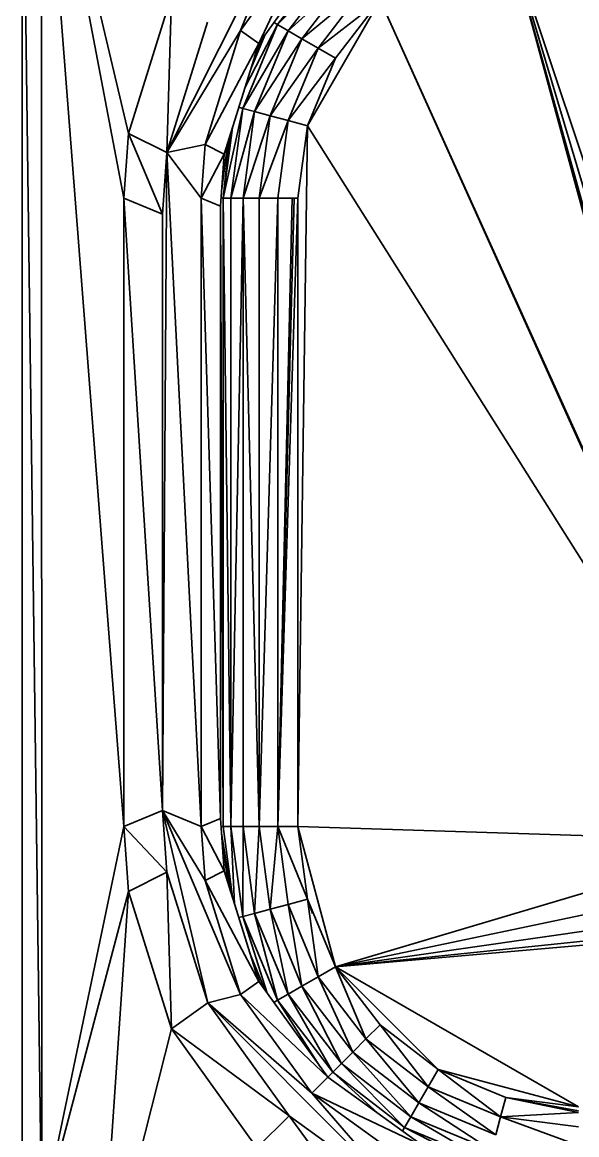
# Model space of a CAD drawing. Header units: millimetres. Extents: x -234375 to -184638, y -91483 to -70216.
# Drawn here: x -230109.4 to -229966.8, y -73920.3 to -73634.1 of the extents above; entities that cross this region are included whole.
import ezdxf

# ---------------------------------------------------------------- set-up
doc = ezdxf.new("R2010")
doc.units = ezdxf.units.MM
doc.header["$MEASUREMENT"] = 0
doc.layers.add('New_Drawing & Figure_Pen_No__7', color=7, linetype='Continuous', lineweight=35)

msp = doc.modelspace()

# ---------------------------------------------------------------- linework, layer by layer
at = {"layer": 'New_Drawing & Figure_Pen_No__7', "color": 7, "linetype": 'Continuous', "lineweight": 35}
for p, q in [((-230104.43, -73942.13), (-230109.42, -73566.21)), ((-230109.41, -73944.19), (-230109.42, -73566.21)), ((-230109.42, -73566.21), (-230104.43, -73942.13)), ((-230109.41, -73944.19), (-230109.42, -73566.21)), ((-230104.45, -73568.27), (-230104.43, -73942.13)), ((-230083.31, -73679.35), (-230104.45, -73568.27)), ((-230083.3, -73840.99), (-230104.45, -73568.27)), ((-230082.11, -73662.66), (-230104.45, -73568.27)), ((-230083.31, -73679.35), (-230104.45, -73568.27)), ((-230082.11, -73662.66), (-230104.45, -73568.27)), ((-230104.43, -73942.13), (-230104.45, -73568.27)), ((-230104.45, -73568.27), (-230083.3, -73840.99)), ((-230040.84, -73604.95), (-230072.22, -73667.61)), ((-230072.22, -73667.61), (-230040.84, -73604.95)), ((-230053.27, -73636.17), (-230040.84, -73604.95)), ((-230053.27, -73636.17), (-230040.84, -73604.95)), ((-230035.01, -73610.77), (-230053.27, -73636.17)), ((-230053.27, -73636.17), (-230035.01, -73610.77)), ((-230035.01, -73610.77), (-230048.6, -73639.53)), ((-230048.6, -73639.53), (-230035.01, -73610.77)), ((-229985.1, -73609.69), (-229922.59, -73797.34)), ((-229922.59, -73797.34), (-229985.1, -73609.69)), ((-229985.1, -73609.69), (-229927.06, -73804.38)), ((-229927.06, -73804.38), (-229985.1, -73609.69)), ((-229985.1, -73609.69), (-229929.32, -73810.67)), ((-229929.32, -73810.67), (-229985.1, -73609.69)), ((-229985.1, -73609.69), (-229930.08, -73812.8)), ((-229985.1, -73609.69), (-229930.08, -73812.8)), ((-230030.89, -73614.89), (-230048.6, -73639.53)), ((-230029.61, -73616.18), (-230043.81, -73634.68)), ((-230043.81, -73634.68), (-230029.61, -73616.18)), ((-230043.81, -73634.68), (-230029.61, -73616.18)), ((-230029.61, -73616.18), (-230043.81, -73634.68)), ((-230043.81, -73634.68), (-230027.37, -73618.41)), ((-230043.81, -73634.68), (-230027.37, -73618.41)), ((-230041.07, -73636.26), (-230027.37, -73618.41)), ((-230027.37, -73618.41), (-230041.07, -73636.26)), ((-230041.07, -73636.26), (-230027.37, -73618.41)), ((-230027.37, -73618.41), (-230041.07, -73636.26)), ((-230041.07, -73636.26), (-230024.46, -73621.32)), ((-230041.07, -73636.26), (-230024.46, -73621.32)), ((-230037.5, -73638.32), (-230024.46, -73621.32)), ((-230024.46, -73621.32), (-230037.5, -73638.32)), ((-230024.46, -73621.32), (-230037.5, -73638.32)), ((-230037.5, -73638.32), (-230024.46, -73621.32)), ((-230037.5, -73638.32), (-230021.07, -73624.72)), ((-230037.5, -73638.32), (-230021.07, -73624.72)), ((-230033.34, -73640.72), (-230021.07, -73624.72)), ((-230021.07, -73624.72), (-230033.34, -73640.72)), ((-230033.34, -73640.72), (-230021.07, -73624.72)), ((-230021.07, -73624.72), (-230033.34, -73640.72)), ((-230071.08, -73627.31), (-230082.11, -73662.66)), ((-230082.11, -73662.66), (-230071.08, -73627.31)), ((-230072.22, -73667.61), (-230071.08, -73627.31)), ((-230071.08, -73627.31), (-230072.22, -73667.61)), ((-230036.09, -73660.69), (-230017.42, -73628.36)), ((-230017.42, -73628.36), (-230036.09, -73660.69)), ((-230033.34, -73640.72), (-230017.42, -73628.36)), ((-230033.34, -73640.72), (-230017.42, -73628.36)), ((-230017.42, -73628.36), (-230028.88, -73643.29)), ((-230028.88, -73643.29), (-230017.42, -73628.36)), ((-230028.88, -73643.29), (-230017.42, -73628.36)), ((-230028.88, -73643.29), (-230017.42, -73628.36)), ((-230017.42, -73628.36), (-229931.26, -73819.84)), ((-230017.42, -73628.36), (-229931.19, -73819.27)), ((-229931.19, -73819.27), (-230017.42, -73628.36)), ((-230017.42, -73628.36), (-229931.26, -73819.84)), ((-230072.22, -73667.61), (-230061.75, -73634.03)), ((-230061.75, -73634.03), (-230072.22, -73667.61)), ((-230052.73, -73656.23), (-230043.81, -73634.68)), ((-230043.81, -73634.68), (-230052.73, -73656.23)), ((-230043.81, -73634.68), (-230052.73, -73656.23)), ((-230052.73, -73656.23), (-230043.81, -73634.68)), ((-230052.12, -73650.8), (-230043.81, -73634.68)), ((-230052.12, -73650.8), (-230043.81, -73634.68)), ((-230044.73, -73634.15), (-230043.81, -73634.68)), ((-230044.73, -73634.15), (-230043.81, -73634.68)), ((-230043.81, -73634.68), (-230044.73, -73634.15)), ((-230044.73, -73634.15), (-230043.81, -73634.68)), ((-230041.07, -73636.26), (-230043.81, -73634.68)), ((-230043.81, -73634.68), (-230041.07, -73636.26)), ((-230043.81, -73634.68), (-230041.07, -73636.26)), ((-230043.81, -73634.68), (-230041.07, -73636.26)), ((-230053.27, -73636.17), (-230072.22, -73667.61)), ((-230072.22, -73667.61), (-230053.27, -73636.17)), ((-230053.27, -73636.17), (-230062.42, -73665.5)), ((-230062.42, -73665.5), (-230053.27, -73636.17)), ((-230048.6, -73639.53), (-230053.27, -73636.17)), ((-230048.6, -73639.53), (-230053.27, -73636.17)), ((-230052.73, -73656.23), (-230041.07, -73636.26)), ((-230052.73, -73656.23), (-230041.07, -73636.26)), ((-230050.6, -73645.93), (-230047.06, -73637.38)), ((-230050.6, -73645.93), (-230047.06, -73637.38)), ((-230047.06, -73637.38), (-230050.6, -73645.93)), ((-230047.06, -73637.38), (-230050.6, -73645.93)), ((-230049.68, -73657.05), (-230041.07, -73636.26)), ((-230049.68, -73657.05), (-230041.07, -73636.26)), ((-230041.07, -73636.26), (-230049.68, -73657.05)), ((-230049.66, -73642.93), (-230047.38, -73637.83)), ((-230049.66, -73642.93), (-230047.38, -73637.83)), ((-230041.07, -73636.26), (-230037.5, -73638.32)), ((-230041.07, -73636.26), (-230037.5, -73638.32)), ((-230037.5, -73638.32), (-230041.07, -73636.26)), ((-230048.6, -73639.53), (-230062.42, -73665.5)), ((-230048.6, -73639.53), (-230062.42, -73665.5)), ((-230057.48, -73667.98), (-230048.6, -73639.53)), ((-230049.68, -73657.05), (-230037.5, -73638.32)), ((-230045.7, -73658.11), (-230037.5, -73638.32)), ((-230037.5, -73638.32), (-230045.7, -73658.11)), ((-230037.5, -73638.32), (-230045.7, -73658.11)), ((-230045.7, -73658.11), (-230037.5, -73638.32)), ((-230045.7, -73658.11), (-230033.34, -73640.72)), ((-230045.7, -73658.11), (-230033.34, -73640.72)), ((-230041.06, -73659.35), (-230033.34, -73640.72)), ((-230041.06, -73659.35), (-230033.34, -73640.72)), ((-230033.34, -73640.72), (-230041.06, -73659.35)), ((-230033.34, -73640.72), (-230041.06, -73659.35)), ((-230033.34, -73640.72), (-230037.5, -73638.32)), ((-230037.5, -73638.32), (-230033.34, -73640.72)), ((-230037.5, -73638.32), (-230033.34, -73640.72)), ((-230037.5, -73638.32), (-230033.34, -73640.72)), ((-230033.34, -73640.72), (-230028.88, -73643.29)), ((-230033.34, -73640.72), (-230028.88, -73643.29)), ((-230028.88, -73643.29), (-230033.34, -73640.72)), ((-230033.34, -73640.72), (-230028.88, -73643.29)), ((-230041.06, -73659.35), (-230028.88, -73643.29)), ((-230041.06, -73659.35), (-230028.88, -73643.29)), ((-230028.88, -73643.29), (-230036.09, -73660.69)), ((-230028.88, -73643.29), (-230036.09, -73660.69)), ((-230036.09, -73660.69), (-230028.88, -73643.29)), ((-230036.09, -73660.69), (-230028.88, -73643.29)), ((-230057.76, -73679.35), (-230052.73, -73656.23)), ((-230057.76, -73679.35), (-230052.73, -73656.23)), ((-230055.77, -73679.35), (-230052.73, -73656.23)), ((-230052.73, -73656.23), (-230055.77, -73679.35)), ((-230052.73, -73656.23), (-230055.77, -73679.35)), ((-230055.77, -73679.35), (-230052.73, -73656.23)), ((-230055.77, -73679.35), (-230049.68, -73657.05)), ((-230055.77, -73679.35), (-230049.68, -73657.05)), ((-230052.73, -73656.23), (-230053.73, -73655.96)), ((-230053.73, -73655.96), (-230052.73, -73656.23)), ((-230053.73, -73655.96), (-230052.73, -73656.23)), ((-230053.73, -73655.96), (-230052.73, -73656.23)), ((-230049.68, -73657.05), (-230052.73, -73656.23)), ((-230052.73, -73656.23), (-230049.68, -73657.05)), ((-230052.73, -73656.23), (-230049.68, -73657.05)), ((-230052.73, -73656.23), (-230049.68, -73657.05)), ((-230052.61, -73679.35), (-230049.68, -73657.05)), ((-230052.61, -73679.35), (-230049.68, -73657.05)), ((-230049.68, -73657.05), (-230052.61, -73679.35)), ((-230049.68, -73657.05), (-230052.61, -73679.35)), ((-230045.7, -73658.11), (-230049.68, -73657.05)), ((-230049.68, -73657.05), (-230045.7, -73658.11)), ((-230049.68, -73657.05), (-230045.7, -73658.11)), ((-230049.68, -73657.05), (-230045.7, -73658.11)), ((-230052.61, -73679.35), (-230045.7, -73658.11)), ((-230052.61, -73679.35), (-230045.7, -73658.11)), ((-230048.49, -73679.35), (-230045.7, -73658.11)), ((-230045.7, -73658.11), (-230048.49, -73679.35)), ((-230045.7, -73658.11), (-230048.49, -73679.35)), ((-230048.49, -73679.35), (-230045.7, -73658.11)), ((-230048.49, -73679.35), (-230041.06, -73659.35)), ((-230048.49, -73679.35), (-230041.06, -73659.35)), ((-230041.06, -73659.35), (-230045.7, -73658.11)), ((-230045.7, -73658.11), (-230041.06, -73659.35)), ((-230045.7, -73658.11), (-230041.06, -73659.35)), ((-230045.7, -73658.11), (-230041.06, -73659.35)), ((-230043.69, -73679.35), (-230041.06, -73659.35)), ((-230043.69, -73679.35), (-230041.06, -73659.35)), ((-230041.06, -73659.35), (-230043.69, -73679.35)), ((-230041.06, -73659.35), (-230043.69, -73679.35)), ((-230036.09, -73660.69), (-230041.06, -73659.35)), ((-230036.09, -73660.69), (-230041.06, -73659.35)), ((-230041.06, -73659.35), (-230036.09, -73660.69)), ((-230041.06, -73659.35), (-230036.09, -73660.69)), ((-230036.09, -73660.69), (-230038.54, -73840.99)), ((-230038.54, -73679.35), (-230036.09, -73660.69)), ((-230038.54, -73840.99), (-230036.09, -73660.69)), ((-230036.09, -73660.69), (-230038.54, -73679.35)), ((-230038.54, -73679.35), (-230036.09, -73660.69)), ((-230036.09, -73660.69), (-229931.73, -73826.2)), ((-230036.09, -73660.69), (-229931.73, -73826.2)), ((-230082.11, -73662.66), (-230083.31, -73679.35)), ((-230083.31, -73679.35), (-230082.11, -73662.66)), ((-230082.11, -73662.66), (-230072.22, -73667.61)), ((-230073.36, -73683.47), (-230082.11, -73662.66)), ((-230072.22, -73667.61), (-230082.11, -73662.66)), ((-230082.11, -73662.66), (-230073.36, -73683.47)), ((-230057.76, -73679.35), (-230055.38, -73661.26)), ((-230057.76, -73679.35), (-230055.38, -73661.26)), ((-230055.38, -73661.26), (-230057.76, -73679.35)), ((-230055.38, -73661.26), (-230057.76, -73679.35)), ((-230062.42, -73665.5), (-230072.22, -73667.61)), ((-230072.22, -73667.61), (-230062.42, -73665.5)), ((-230062.42, -73665.5), (-230063.41, -73679.35)), ((-230063.41, -73679.35), (-230062.42, -73665.5)), ((-230057.48, -73667.98), (-230062.42, -73665.5)), ((-230062.42, -73665.5), (-230057.48, -73667.98)), ((-230056.55, -73665.02), (-230058.11, -73676.88)), ((-230056.55, -73665.02), (-230058.11, -73676.88)), ((-230058.11, -73676.88), (-230056.55, -73665.02)), ((-230058.11, -73676.88), (-230056.55, -73665.02)), ((-230058.11, -73676.88), (-230056.55, -73665.02)), ((-230056.55, -73665.02), (-230058.11, -73676.88)), ((-230057.76, -73679.35), (-230056.15, -73663.73)), ((-230056.15, -73663.73), (-230057.76, -73679.35)), ((-230072.22, -73667.61), (-230073.36, -73683.47)), ((-230072.22, -73667.61), (-230073.36, -73683.47)), ((-230072.22, -73667.61), (-230073.35, -73836.87)), ((-230073.35, -73836.87), (-230072.22, -73667.61)), ((-230063.4, -73840.99), (-230072.22, -73667.61)), ((-230072.22, -73667.61), (-230063.41, -73679.35)), ((-230063.4, -73840.99), (-230072.22, -73667.61)), ((-230063.41, -73679.35), (-230072.22, -73667.61)), ((-230057.48, -73667.98), (-230063.41, -73679.35)), ((-230063.41, -73679.35), (-230057.48, -73667.98)), ((-230058.44, -73681.41), (-230057.48, -73667.98)), ((-230083.31, -73679.35), (-230083.3, -73840.99)), ((-230083.31, -73679.35), (-230073.36, -73683.47)), ((-230073.36, -73683.47), (-230083.31, -73679.35)), ((-230083.31, -73679.35), (-230073.35, -73836.87)), ((-230083.3, -73840.99), (-230083.31, -73679.35)), ((-230073.35, -73836.87), (-230083.31, -73679.35)), ((-230063.4, -73840.99), (-230063.41, -73679.35)), ((-230058.43, -73838.93), (-230063.41, -73679.35)), ((-230058.44, -73681.41), (-230063.41, -73679.35)), ((-230063.41, -73679.35), (-230058.43, -73838.93)), ((-230063.4, -73840.99), (-230063.41, -73679.35)), ((-230058.44, -73681.41), (-230063.41, -73679.35)), ((-230057.76, -73679.35), (-230058.44, -73679.35)), ((-230057.76, -73679.35), (-230058.44, -73679.35)), ((-230058.44, -73679.35), (-230057.76, -73679.35)), ((-230057.76, -73679.35), (-230057.75, -73840.99)), ((-230057.75, -73840.99), (-230057.76, -73679.35)), ((-230055.77, -73840.99), (-230057.76, -73679.35)), ((-230055.77, -73679.35), (-230057.76, -73679.35)), ((-230057.76, -73679.35), (-230055.77, -73840.99)), ((-230057.76, -73679.35), (-230055.77, -73679.35)), ((-230057.76, -73679.35), (-230055.77, -73679.35)), ((-230055.77, -73679.35), (-230055.77, -73840.99)), ((-230055.77, -73679.35), (-230055.77, -73840.99)), ((-230055.77, -73679.35), (-230052.61, -73679.35)), ((-230055.77, -73840.99), (-230052.61, -73679.35)), ((-230052.61, -73679.35), (-230055.77, -73840.99)), ((-230052.61, -73679.35), (-230055.77, -73679.35)), ((-230055.77, -73679.35), (-230052.61, -73679.35)), ((-230052.61, -73679.35), (-230052.6, -73840.99)), ((-230048.49, -73679.35), (-230052.61, -73679.35)), ((-230052.61, -73679.35), (-230048.48, -73840.99)), ((-230052.61, -73679.35), (-230052.6, -73840.99)), ((-230052.61, -73679.35), (-230048.48, -73840.99)), ((-230052.61, -73679.35), (-230048.49, -73679.35)), ((-230052.61, -73679.35), (-230048.49, -73679.35)), ((-230048.49, -73679.35), (-230048.48, -73840.99)), ((-230048.49, -73679.35), (-230048.48, -73840.99)), ((-230048.49, -73679.35), (-230043.69, -73679.35)), ((-230043.69, -73679.35), (-230048.49, -73679.35)), ((-230048.49, -73679.35), (-230043.69, -73679.35)), ((-230043.69, -73679.35), (-230048.48, -73840.99)), ((-230048.48, -73840.99), (-230043.69, -73679.35)), ((-230043.69, -73840.99), (-230043.69, -73679.35)), ((-230043.69, -73679.35), (-230043.69, -73840.99)), ((-230043.69, -73840.99), (-230040.01, -73679.35)), ((-230038.54, -73679.35), (-230043.69, -73840.99)), ((-230039.52, -73679.35), (-230043.69, -73840.99)), ((-230043.69, -73840.99), (-230038.54, -73679.35)), ((-230043.69, -73679.35), (-230038.54, -73679.35)), ((-230038.54, -73840.99), (-230038.54, -73679.35)), ((-230038.54, -73679.35), (-230038.54, -73840.99)), ((-230073.36, -73683.47), (-230073.35, -73836.87)), ((-230073.35, -73836.87), (-230073.36, -73683.47)), ((-230058.43, -73838.93), (-230058.44, -73681.41)), ((-230058.44, -73681.41), (-230058.43, -73838.93)), ((-230058.43, -73681.41), (-230057.75, -73840.99)), ((-230057.75, -73840.99), (-230058.43, -73681.41)), ((-230073.35, -73836.87), (-230083.3, -73840.99)), ((-230083.3, -73840.99), (-230073.35, -73836.87)), ((-230073.35, -73836.87), (-230072.21, -73852.73)), ((-230063.4, -73840.99), (-230073.35, -73836.87)), ((-230073.35, -73836.87), (-230061.73, -73886.32)), ((-230073.35, -73836.87), (-230072.21, -73852.73)), ((-230062.41, -73854.84), (-230073.35, -73836.87)), ((-230073.35, -73836.87), (-230063.4, -73840.99)), ((-230053.26, -73884.18), (-230073.35, -73836.87)), ((-230073.35, -73836.87), (-230062.41, -73854.84)), ((-230053.26, -73884.18), (-230073.35, -73836.87)), ((-230061.73, -73886.32), (-230073.35, -73836.87)), ((-230104.43, -73942.13), (-230083.3, -73840.99)), ((-230104.43, -73942.13), (-230083.3, -73840.99)), ((-230083.3, -73840.99), (-230082.1, -73857.68)), ((-230083.3, -73840.99), (-230072.21, -73852.73)), ((-230072.21, -73852.73), (-230083.3, -73840.99)), ((-230083.3, -73840.99), (-230082.1, -73857.68)), ((-230063.4, -73840.99), (-230058.43, -73838.93)), ((-230058.43, -73838.93), (-230063.4, -73840.99)), ((-230062.41, -73854.84), (-230063.4, -73840.99)), ((-230057.47, -73852.37), (-230063.4, -73840.99)), ((-230063.4, -73840.99), (-230057.47, -73852.37)), ((-230062.41, -73854.84), (-230063.4, -73840.99)), ((-230058.43, -73838.93), (-230057.47, -73852.37)), ((-230058.43, -73840.99), (-230057.75, -73840.99)), ((-230058.43, -73840.99), (-230057.75, -73840.99)), ((-230057.75, -73840.99), (-230055.77, -73840.99)), ((-230057.75, -73840.99), (-230055.37, -73859.08)), ((-230057.75, -73840.99), (-230055.77, -73840.99)), ((-230055.37, -73859.08), (-230057.75, -73840.99)), ((-230055.77, -73840.99), (-230052.6, -73840.99)), ((-230055.77, -73840.99), (-230052.72, -73864.12)), ((-230055.77, -73840.99), (-230052.6, -73840.99)), ((-230054.82, -73860.85), (-230055.77, -73840.99)), ((-230052.72, -73864.12), (-230055.77, -73840.99)), ((-230054.82, -73860.85), (-230055.77, -73840.99)), ((-230052.72, -73864.12), (-230052.6, -73840.99)), ((-230052.72, -73864.12), (-230052.6, -73840.99)), ((-230052.6, -73840.99), (-230048.48, -73840.99)), ((-230049.67, -73863.3), (-230052.6, -73840.99)), ((-230052.6, -73840.99), (-230049.67, -73863.3)), ((-230052.6, -73840.99), (-230048.48, -73840.99)), ((-230049.67, -73863.3), (-230048.48, -73840.99)), ((-230049.67, -73863.3), (-230048.48, -73840.99)), ((-230043.69, -73840.99), (-230048.48, -73840.99)), ((-230045.69, -73862.23), (-230048.48, -73840.99)), ((-230048.48, -73840.99), (-230045.69, -73862.23)), ((-230048.48, -73840.99), (-230043.69, -73840.99)), ((-230045.69, -73862.23), (-230043.69, -73840.99)), ((-230045.69, -73862.23), (-230043.69, -73840.99)), ((-230038.54, -73840.99), (-230043.69, -73840.99)), ((-230041.05, -73860.99), (-230043.69, -73840.99)), ((-230036.08, -73859.66), (-230043.69, -73840.99)), ((-230038.54, -73840.99), (-230043.69, -73840.99)), ((-230041.05, -73860.99), (-230043.69, -73840.99)), ((-230036.08, -73859.66), (-230043.69, -73840.99)), ((-230038.54, -73840.99), (-229927.54, -73844.48)), ((-230038.54, -73840.99), (-230028.87, -73877.05)), ((-230038.54, -73840.99), (-229927.54, -73844.48)), ((-230036.08, -73859.66), (-230038.54, -73840.99)), ((-230036.08, -73859.66), (-230038.54, -73840.99)), ((-230036.08, -73859.66), (-230038.54, -73840.99)), ((-230028.87, -73877.05), (-230038.54, -73840.99)), ((-230058.16, -73842.66), (-230055.7, -73858.03)), ((-230058.16, -73842.66), (-230055.7, -73858.03)), ((-230058.11, -73843.46), (-230056.54, -73855.32)), ((-230056.54, -73855.32), (-230058.11, -73843.46)), ((-230056.54, -73855.32), (-230058.11, -73843.46)), ((-230056.54, -73855.32), (-230058.11, -73843.46)), ((-230058.11, -73843.46), (-230056.54, -73855.32)), ((-230028.87, -73877.05), (-229926.54, -73846.64)), ((-229926.54, -73846.64), (-230028.87, -73877.05)), ((-230062.41, -73854.84), (-230057.47, -73852.37)), ((-230057.47, -73852.37), (-230062.41, -73854.84)), ((-230057.47, -73852.37), (-230048.59, -73880.82)), ((-230072.21, -73852.73), (-230082.1, -73857.68)), ((-230072.21, -73852.73), (-230082.1, -73857.68)), ((-230061.73, -73886.32), (-230072.21, -73852.73)), ((-230072.21, -73852.73), (-230071.07, -73893.03)), ((-230072.21, -73852.73), (-230071.07, -73893.03)), ((-230061.73, -73886.32), (-230072.21, -73852.73)), ((-230053.26, -73884.18), (-230062.41, -73854.84)), ((-230062.41, -73854.84), (-230048.59, -73880.82)), ((-230048.59, -73880.82), (-230062.41, -73854.84)), ((-230062.41, -73854.84), (-230053.26, -73884.18)), ((-230028.87, -73877.05), (-229921.5, -73854.58)), ((-229921.5, -73854.58), (-230028.87, -73877.05)), ((-230104.43, -73942.13), (-230082.1, -73857.68)), ((-230104.43, -73942.13), (-230082.1, -73857.68)), ((-230089.49, -73966.24), (-230082.1, -73857.68)), ((-230089.49, -73966.24), (-230082.1, -73857.68)), ((-230082.1, -73857.68), (-230071.07, -73893.03)), ((-230082.1, -73857.68), (-230071.07, -73893.03)), ((-230045.69, -73862.23), (-230041.05, -73860.99)), ((-230045.69, -73862.23), (-230041.05, -73860.99)), ((-230041.05, -73860.99), (-230036.08, -73859.66)), ((-230041.05, -73860.99), (-230036.08, -73859.66)), ((-230037.49, -73882.02), (-230041.05, -73860.99)), ((-230033.33, -73879.62), (-230041.05, -73860.99)), ((-230037.49, -73882.02), (-230041.05, -73860.99)), ((-230041.05, -73860.99), (-230033.33, -73879.62)), ((-230036.08, -73859.66), (-230028.87, -73877.05)), ((-230033.33, -73879.62), (-230036.08, -73859.66)), ((-230028.87, -73877.05), (-230036.08, -73859.66)), ((-230033.33, -73879.62), (-230036.08, -73859.66)), ((-230034.82, -73863.36), (-230036.08, -73859.66)), ((-230028.87, -73877.05), (-230036.08, -73859.66)), ((-230028.87, -73877.05), (-229915.35, -73860.7)), ((-229915.35, -73860.7), (-230028.87, -73877.05)), ((-230052.72, -73864.12), (-230049.67, -73863.3)), ((-230052.72, -73864.12), (-230049.67, -73863.3)), ((-230049.67, -73863.3), (-230045.69, -73862.23)), ((-230049.67, -73863.3), (-230045.69, -73862.23)), ((-230043.79, -73885.66), (-230049.67, -73863.3)), ((-230041.06, -73884.08), (-230049.67, -73863.3)), ((-230043.79, -73885.66), (-230049.67, -73863.3)), ((-230049.67, -73863.3), (-230041.06, -73884.08)), ((-230045.69, -73862.23), (-230037.49, -73882.02)), ((-230041.06, -73884.08), (-230045.69, -73862.23)), ((-230037.49, -73882.02), (-230045.69, -73862.23)), ((-230041.06, -73884.08), (-230045.69, -73862.23)), ((-230053.72, -73864.38), (-230052.72, -73864.12)), ((-230053.72, -73864.38), (-230052.72, -73864.12)), ((-230052.72, -73864.12), (-230043.79, -73885.66)), ((-230046.42, -73883.84), (-230052.72, -73864.12)), ((-230043.79, -73885.66), (-230052.72, -73864.12)), ((-230046.42, -73883.84), (-230052.72, -73864.12)), ((-230028.87, -73877.05), (-229909.74, -73864.69)), ((-229909.74, -73864.69), (-230028.87, -73877.05)), ((-230028.87, -73877.05), (-229906.95, -73866.46)), ((-230028.87, -73877.05), (-229906.95, -73866.46)), ((-230047.04, -73882.97), (-230050.59, -73874.41)), ((-230050.59, -73874.41), (-230047.04, -73882.97)), ((-230033.33, -73879.62), (-230028.87, -73877.05)), ((-230033.33, -73879.62), (-230028.87, -73877.05)), ((-230021.05, -73895.62), (-230028.87, -73877.05)), ((-230017.41, -73891.98), (-230028.87, -73877.05)), ((-230021.05, -73895.62), (-230028.87, -73877.05)), ((-230017.41, -73891.98), (-230028.87, -73877.05)), ((-230017.41, -73891.98), (-230028.87, -73877.05)), ((-230002.48, -73903.44), (-230028.87, -73877.05)), ((-230002.48, -73903.44), (-230028.87, -73877.05)), ((-229966.42, -73913.1), (-230028.87, -73877.05)), ((-230028.87, -73877.05), (-229966.42, -73913.1)), ((-230048.59, -73880.82), (-230053.26, -73884.18)), ((-230048.59, -73880.82), (-230053.26, -73884.18)), ((-230048.32, -73881.2), (-230049.16, -73878.97)), ((-230048.32, -73881.2), (-230049.16, -73878.97)), ((-230048.59, -73880.82), (-230030.88, -73905.45)), ((-230037.49, -73882.02), (-230033.33, -73879.62)), ((-230037.49, -73882.02), (-230033.33, -73879.62)), ((-230024.45, -73899.02), (-230033.33, -73879.62)), ((-230021.05, -73895.62), (-230033.33, -73879.62)), ((-230033.33, -73879.62), (-230021.05, -73895.62)), ((-230024.45, -73899.02), (-230033.33, -73879.62)), ((-230041.06, -73884.08), (-230037.49, -73882.02)), ((-230041.06, -73884.08), (-230037.49, -73882.02)), ((-230037.49, -73882.02), (-230024.45, -73899.02)), ((-230027.36, -73901.93), (-230037.49, -73882.02)), ((-230024.45, -73899.02), (-230037.49, -73882.02)), ((-230027.36, -73901.93), (-230037.49, -73882.02)), ((-230061.73, -73886.32), (-230071.07, -73893.03)), ((-230061.73, -73886.32), (-230071.07, -73893.03)), ((-230053.26, -73884.18), (-230061.73, -73886.32)), ((-230061.73, -73886.32), (-230053.26, -73884.18)), ((-230061.73, -73886.32), (-230011.74, -73936.3)), ((-230061.73, -73886.32), (-230040.82, -73915.4)), ((-230035, -73909.57), (-230061.73, -73886.32)), ((-230011.74, -73936.3), (-230061.73, -73886.32)), ((-230061.73, -73886.32), (-230040.82, -73915.4)), ((-230035, -73909.57), (-230061.73, -73886.32)), ((-230053.26, -73884.18), (-230030.88, -73905.45)), ((-230053.26, -73884.18), (-230035, -73909.57)), ((-230053.26, -73884.18), (-230030.88, -73905.45)), ((-230035, -73909.57), (-230053.26, -73884.18)), ((-230044.72, -73886.2), (-230043.79, -73885.66)), ((-230044.72, -73886.2), (-230043.79, -73885.66)), ((-230043.79, -73885.66), (-230041.06, -73884.08)), ((-230043.79, -73885.66), (-230041.06, -73884.08)), ((-230043.79, -73885.66), (-230029.6, -73904.17)), ((-230032.79, -73902.79), (-230043.79, -73885.66)), ((-230029.6, -73904.17), (-230043.79, -73885.66)), ((-230032.79, -73902.79), (-230043.79, -73885.66)), ((-230029.6, -73904.17), (-230041.06, -73884.08)), ((-230027.36, -73901.93), (-230041.06, -73884.08)), ((-230029.6, -73904.17), (-230041.06, -73884.08)), ((-230041.06, -73884.08), (-230027.36, -73901.93)), ((-230021.05, -73895.62), (-230017.41, -73891.98)), ((-230021.05, -73895.62), (-230017.41, -73891.98)), ((-230017.41, -73891.98), (-230002.48, -73903.44)), ((-230005.05, -73907.9), (-230017.41, -73891.98)), ((-230002.48, -73903.44), (-230017.41, -73891.98)), ((-230005.05, -73907.9), (-230017.41, -73891.98)), ((-230002.48, -73903.44), (-230017.41, -73891.98)), ((-230089.49, -73966.24), (-230071.07, -73893.03)), ((-230089.49, -73966.24), (-230071.07, -73893.03)), ((-230049.06, -73923.64), (-230071.07, -73893.03)), ((-230040.82, -73915.4), (-230071.07, -73893.03)), ((-230071.07, -73893.03), (-230049.06, -73923.64)), ((-230071.07, -73893.03), (-230040.82, -73915.4)), ((-230024.45, -73899.02), (-230021.05, -73895.62)), ((-230024.45, -73899.02), (-230021.05, -73895.62)), ((-230007.45, -73912.06), (-230021.05, -73895.62)), ((-230007.45, -73912.06), (-230021.05, -73895.62)), ((-230005.05, -73907.9), (-230021.05, -73895.62)), ((-230021.05, -73895.62), (-230005.05, -73907.9)), ((-230027.36, -73901.93), (-230024.45, -73899.02)), ((-230027.36, -73901.93), (-230024.45, -73899.02)), ((-230009.51, -73915.63), (-230024.45, -73899.02)), ((-230007.45, -73912.06), (-230024.45, -73899.02)), ((-230009.51, -73915.63), (-230024.45, -73899.02)), ((-230024.45, -73899.02), (-230007.45, -73912.06)), ((-230029.6, -73904.17), (-230027.36, -73901.93)), ((-230029.6, -73904.17), (-230027.36, -73901.93)), ((-230011.09, -73918.36), (-230027.36, -73901.93)), ((-230009.51, -73915.63), (-230027.36, -73901.93)), ((-230011.09, -73918.36), (-230027.36, -73901.93)), ((-230027.36, -73901.93), (-230009.51, -73915.63)), ((-230005.05, -73907.9), (-230002.48, -73903.44)), ((-230005.05, -73907.9), (-230002.48, -73903.44)), ((-230002.48, -73903.44), (-229966.42, -73913.1)), ((-229986.42, -73915.62), (-230002.48, -73903.44)), ((-229985.08, -73910.65), (-230002.48, -73903.44)), ((-229986.42, -73915.62), (-230002.48, -73903.44)), ((-229985.08, -73910.65), (-230002.48, -73903.44)), ((-229985.08, -73910.65), (-230002.48, -73903.44)), ((-229966.42, -73913.1), (-230002.48, -73903.44)), ((-230030.88, -73905.45), (-230035, -73909.57)), ((-230035, -73909.57), (-230030.88, -73905.45)), ((-230030.88, -73905.45), (-230029.6, -73904.17)), ((-230030.88, -73905.45), (-230029.6, -73904.17)), ((-230030.88, -73905.45), (-230006.24, -73923.16)), ((-230018.01, -73914.7), (-230029.6, -73904.17)), ((-230011.09, -73918.36), (-230029.6, -73904.17)), ((-230018.01, -73914.7), (-230029.6, -73904.17)), ((-230029.6, -73904.17), (-230011.09, -73918.36)), ((-230009.6, -73927.83), (-230035, -73909.57)), ((-230006.24, -73923.16), (-230035, -73909.57)), ((-230035, -73909.57), (-230006.24, -73923.16)), ((-230035, -73909.57), (-230011.74, -73936.3)), ((-230009.6, -73927.83), (-230035, -73909.57)), ((-230011.74, -73936.3), (-230035, -73909.57)), ((-230007.45, -73912.06), (-230005.05, -73907.9)), ((-230007.45, -73912.06), (-230005.05, -73907.9)), ((-229987.66, -73920.26), (-230005.05, -73907.9)), ((-229986.42, -73915.62), (-230005.05, -73907.9)), ((-229987.66, -73920.26), (-230005.05, -73907.9)), ((-230005.05, -73907.9), (-229986.42, -73915.62)), ((-230009.51, -73915.63), (-230007.45, -73912.06)), ((-230009.51, -73915.63), (-230007.45, -73912.06)), ((-229988.72, -73924.24), (-230007.45, -73912.06)), ((-229987.66, -73920.26), (-230007.45, -73912.06)), ((-229988.72, -73924.24), (-230007.45, -73912.06)), ((-230007.45, -73912.06), (-229987.66, -73920.26)), ((-229986.42, -73915.62), (-229985.08, -73910.65)), ((-229985.08, -73910.65), (-229986.42, -73915.62)), ((-229985.08, -73910.65), (-229966.42, -73913.1)), ((-229985.08, -73910.65), (-229966.42, -73914.57)), ((-229966.42, -73914.08), (-229985.08, -73910.65)), ((-229966.42, -73913.1), (-229985.08, -73910.65)), ((-230049.06, -73923.64), (-230040.82, -73915.4)), ((-230049.06, -73923.64), (-230040.82, -73915.4)), ((-230018.46, -73945.64), (-230040.82, -73915.4)), ((-230011.74, -73936.3), (-230040.82, -73915.4)), ((-230040.82, -73915.4), (-230018.46, -73945.64)), ((-230011.74, -73936.3), (-230040.82, -73915.4)), ((-229986.42, -73915.62), (-229966.42, -73914.57)), ((-229986.42, -73915.62), (-229966.42, -73914.57)), ((-230011.09, -73918.36), (-230009.51, -73915.63)), ((-230011.09, -73918.36), (-230009.51, -73915.63)), ((-229989.54, -73927.29), (-230009.51, -73915.63)), ((-229988.72, -73924.24), (-230009.51, -73915.63)), ((-229989.54, -73927.29), (-230009.51, -73915.63)), ((-230009.51, -73915.63), (-229988.72, -73924.24)), ((-229987.66, -73920.26), (-229986.42, -73915.62)), ((-229987.66, -73920.26), (-229986.42, -73915.62)), ((-229966.42, -73923.05), (-229986.42, -73915.62)), ((-229966.42, -73918.25), (-229986.42, -73915.62)), ((-229966.42, -73923.05), (-229986.42, -73915.62)), ((-229986.42, -73915.62), (-229966.42, -73918.25)), ((-230011.62, -73919.29), (-230011.09, -73918.36)), ((-230011.62, -73919.29), (-230011.09, -73918.36)), ((-230011.09, -73918.36), (-229989.54, -73927.29)), ((-229994.97, -73926.68), (-230011.09, -73918.36)), ((-229989.54, -73927.29), (-230011.09, -73918.36)), ((-229994.97, -73926.68), (-230011.09, -73918.36))]:
    msp.add_line(p, q, dxfattribs=at)

doc.saveas('drawing.dxf')
